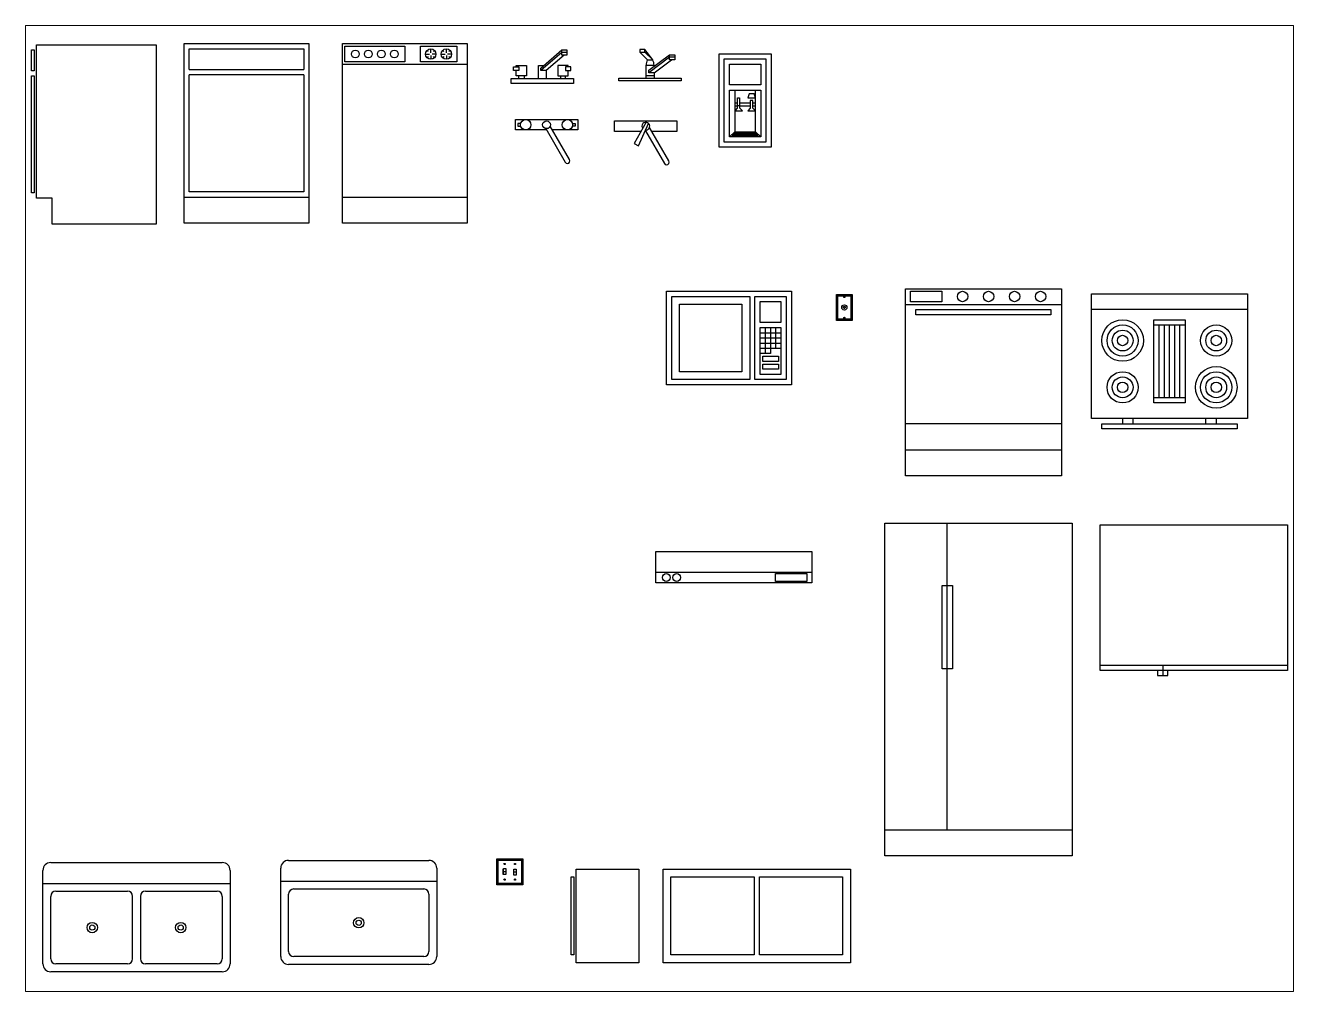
# Paper-space layout 'Layout1' of a CAD drawing. Header units: inches. Extents: x 1.05 to 9.45, y 0.8 to 7.2.
# The model-space entities are those that its viewports show. They can reach past a viewport. Long polylines and large blocks are cut down to what shows.
import ezdxf

# ---------------------------------------------------------------- set-up
doc = ezdxf.new("R2010")
doc.units = ezdxf.units.IN
doc.header["$MEASUREMENT"] = 0

# ---------------------------------------------------------------- blocks, each defined once
blk = doc.blocks.new('Base Cabinet 1 Door - side')
for p, q in [((-24, 33.5), (-23.5, 33.5)), ((-24, 29.5), (-24, 33.5)), ((-23.5, 33.5), (-23.5, 29.5)), ((-23.5, 29.5), (-24, 29.5)), ((-24, 6), (-24, 28.5)), ((-24, 28.5), (-23.5, 28.5)), ((-23.5, 28.5), (-23.5, 6)), ((-23.5, 6), (-24, 6)), ((-20, 5), (-23, 5)), ((-20, 0), (-20, 5))]:
    blk.add_line(p, q)
blk.add_lwpolyline([(-23, 5), (-23, 34.5), (0, 34.5), (0, 0), (-20, 0)])
blk = doc.blocks.new('Base Cabinet 1 Door - 24 in front')
for p, q in [((0, 0), (0, 34.5)), ((0, 34.5), (24, 34.5)), ((24, 34.5), (24, 0)), ((1, 29.5), (1, 33.5)), ((1, 33.5), (23, 33.5)), ((23, 33.5), (23, 29.5)), ((1, 29.5), (23, 29.5)), ((23, 28.5), (1, 28.5)), ((1, 6), (1, 28.5)), ((23, 28.5), (23, 6)), ((0, 5), (24, 5)), ((23, 6), (1, 6)), ((24, 0), (0, 0))]:
    blk.add_line(p, q)
blk = doc.blocks.new('Dishwasher')
for p, q in [((16, 32.5), (16.75, 32.5)), ((16.5, 32), (16.2942, 31.7942)), ((16.3156, 33.1843), (16.5, 33)), ((17, 32.75), (17, 33.5)), ((17, 32.25), (17, 31.5)), ((18, 32.5), (17.25, 32.5)), ((17.5, 33), (17.6938, 33.1938)), ((17.7061, 31.7939), (17.5, 32)), ((19, 32.5), (19.75, 32.5)), ((19.5, 32), (19.2942, 31.7942)), ((19.3156, 33.1843), (19.5, 33)), ((20, 32.75), (20, 33.5)), ((20, 32.25), (20, 31.5)), ((21, 32.5), (20.25, 32.5)), ((20.5, 33), (20.6938, 33.1938)), ((20.7061, 31.7939), (20.5, 32)), ((24, 30.5), (0, 30.5)), ((0, 5), (24, 5))]:
    blk.add_line(p, q)
for points in [[(0, 0), (0, 34.5), (24, 34.5), (24, 0)], [(0.5, 31), (0.5, 34), (12, 34), (12, 31)], [(15, 31), (15, 34), (22, 34), (22, 31)]]:
    blk.add_lwpolyline(points, close=True)
for centre, radius in [((2.5, 32.5), 0.75), ((5, 32.5), 0.75), ((7.5, 32.5), 0.75), ((10, 32.5), 0.75), ((17, 32.5), 1), ((20, 32.5), 1)]:
    blk.add_circle(centre, radius)
blk = doc.blocks.new('Faucet - kit sink front')
for p, q in [((-0.25, 3), (3.75, 6.5)), ((3.75, 6), (-0.25, 2.5)), ((4.1921, 5.5041), (0.75, 2.5)), ((3.75, 6), (3.75, 6.5)), ((3.75, 6.5), (4.75, 6.5)), ((3.75, 5.5), (3.75, 6)), ((4.75, 6), (3.75, 6)), ((4.75, 5.5), (3.75, 5.5)), ((4.75, 6.5), (4.75, 6)), ((4.75, 6), (4.75, 5.5)), ((-0.75, 3.5), (0.3192, 3.5)), ((-0.75, 1), (-0.75, 3.5)), ((-0.25, 2.5), (-0.25, 3)), ((0.75, 2.5), (-0.25, 2.5)), ((0.75, 2.5), (0.75, 1)), ((-4.5, 1), (-4.5, 1.5)), ((-3.5, 1.5), (-3.5, 1)), ((3.5, 1.5), (3.5, 1)), ((4.5, 1), (4.5, 1.5))]:
    blk.add_line(p, q)
for points in [[(-5.5, 2.5), (-5.5, 3.25), (-4.5, 3.25), (-4.5, 2.5)], [(5.5, 2.5), (5.5, 3.25), (4.5, 3.25), (4.5, 2.5)], [(-6, 0), (-6, 1), (6, 1), (6, 0)]]:
    blk.add_lwpolyline(points, close=True)
for points in [[(-5, 3.2513), (-5, 3.5), (-3, 3.5), (-3, 1.5), (-5, 1.5), (-5, 2.5)], [(5, 3.2513), (5, 3.5), (3, 3.5), (3, 1.5), (5, 1.5), (5, 2.5)]]:
    blk.add_lwpolyline(points)
blk = doc.blocks.new('Faucet - kit sink top')
for p, q in [((-5.5, -0.75), (-5.5, -1.25)), ((-4.94278, -0.75), (-5.5, -0.75)), ((-5.5, -1.25), (-4.94278, -1.25)), ((-0.14775, -1.7441), (3.56698, -8.1782)), ((4.43301, -7.6782), (0.71828, -1.2441)), ((4.94278, -0.75), (5.5, -0.75)), ((5.5, -1.25), (4.94278, -1.25)), ((5.5, -0.75), (5.5, -1.25))]:
    blk.add_line(p, q)
blk.add_lwpolyline([(-0.00587, -2), (-6, -2), (-6, 0), (6, 0), (6, -2), (1.15195, -2)])
for centre, radius in [((-4, -1), 1), ((4, -1), 1), ((0, -1), 0.75)]:
    blk.add_circle(centre, radius)
blk.add_arc((4, -7.9282), 0.5, 210, 30)
blk = doc.blocks.new('Faucet - single handle front')
for p, q in [((-2, 6), (-2, 5.5)), ((-1, 6), (-2, 6)), ((-0.5, 4), (-2, 5.5)), ((-2, 5.5), (-1, 5.5)), ((-1, 5.5), (-1, 6)), ((0.5, 4), (-1, 6)), ((-1, 5.5), (0.5, 4)), ((-0.25, 2), (3.75, 5)), ((3.75, 4.5), (3.75, 5)), ((3.75, 5), (4.75, 5)), ((4.75, 5), (4.75, 4.5)), ((-0.75, 3), (0.75, 3)), ((-0.75, 0.5), (-0.75, 3)), ((-0.5, 4), (0.5, 4)), ((3.75, 4.5), (-0.25, 1.5)), ((0.75, 1.5), (4.08742, 4.003)), ((0.75, 3), (0.75, 2.7386)), ((3.75, 4), (3.75, 4.5)), ((4.75, 4.5), (3.75, 4.5)), ((4.75, 4), (3.75, 4)), ((4.75, 4.5), (4.75, 4)), ((-0.75, 1), (0.75, 1)), ((-0.25, 1.5), (-0.25, 2)), ((0.75, 1.5), (-0.25, 1.5)), ((0.75, 1.5), (0.75, 0.5))]:
    blk.add_line(p, q)
blk.add_lwpolyline([(-6, 0), (-6, 0.5), (6, 0.5), (6, 0)], close=True)
for centre, start, end in [((1.25426, 3.0302), 151.0646, 180.8629), ((-1.25426, 3.0302), 359.1371, 28.93536)]:
    blk.add_arc(centre, 2.00448, start, end)
blk = doc.blocks.new('Faucet - single handle top')
for p, q in [((0.08, -0.26), (-2.26, -4.34)), ((-1.37, -4.79), (0.55, -0.5)), ((-0.06, -1.9), (3.57, -8.18)), ((4.43, -7.68), (0.72, -1.24)), ((-2.26, -4.34), (-1.37, -4.79))]:
    blk.add_line(p, q)
for points in [[(-0.92, -2), (-6, -2), (-6, 0), (6, 0), (6, -2), (1.16, -2)], [(-0.01, -2), (-0.12, -2)]]:
    blk.add_lwpolyline(points)
for centre, radius, start, end in [((0, -1), 0.75, 269.2246, 216.2304), ((4, -7.93), 0.5, 210, 30)]:
    blk.add_arc(centre, radius, start, end)
blk = doc.blocks.new('Ice and Water')
for p, q in [((3, 11), (3, 3)), ((5.75, 10.25), (5.5, 9.5)), ((6.75, 10.25), (5.75, 10.25)), ((7, 9.5), (6.75, 10.25)), ((7, 3), (7, 11)), ((3.5, 8.5), (3, 8.5)), ((3, 8), (3.5, 8)), ((3.5, 7.5), (3, 7)), ((3.5636, 9), (3.5, 9)), ((3.5, 9), (3.5, 7.5)), ((4, 9), (3.9416, 9)), ((4, 7.5), (4, 9)), ((6, 8.5), (4, 8.5)), ((4, 8), (6, 8)), ((4.5, 7), (4, 7.5)), ((5.5, 9.5), (7, 9.5)), ((6, 7.5), (5.5, 7)), ((6.5, 9), (6, 9)), ((6, 9), (6, 7.5)), ((6.5, 7.5), (6.5, 9)), ((7, 8.5), (6.5, 8.5)), ((6.5, 8), (7, 8)), ((7, 7), (6.5, 7.5)), ((3, 7), (4.5, 7)), ((5.5, 7), (7, 7)), ((2, 2), (3, 3)), ((3, 2.75), (2.5, 2.25)), ((2.6895, 2.44), (7.3095, 2.44)), ((2.7009, 2.45), (7.2999, 2.45)), ((2.7114, 2.46), (7.2914, 2.46)), ((2.7218, 2.47), (7.2797, 2.47)), ((2.7301, 2.48), (7.2701, 2.48)), ((2.7426, 2.49), (7.2605, 2.49)), ((2.7509, 2.5), (7.2509, 2.5)), ((2.7623, 2.51), (7.2413, 2.51)), ((2.7707, 2.52), (7.2296, 2.52)), ((2.7821, 2.53), (7.221, 2.53)), ((2.7904, 2.54), (7.2104, 2.54)), ((2.8019, 2.55), (7.1997, 2.55)), ((2.8112, 2.56), (7.1901, 2.56)), ((2.8227, 2.57), (7.1805, 2.57)), ((2.8321, 2.58), (7.1699, 2.58)), ((2.8425, 2.59), (7.1603, 2.59)), ((2.8518, 2.6), (7.1498, 2.6)), ((2.8604, 2.61), (7.1399, 2.61)), ((2.8701, 2.62), (7.13, 2.62)), ((2.8797, 2.63), (7.1202, 2.63)), ((2.8915, 2.64), (7.1098, 2.64)), ((2.9001, 2.65), (7.1004, 2.65)), ((2.9108, 2.66), (7.0905, 2.66)), ((2.9205, 2.67), (7.0806, 2.67)), ((2.9312, 2.68), (7.0703, 2.68)), ((2.9387, 2.69), (7.0599, 2.69)), ((2.9505, 2.7), (7.05, 2.7)), ((2.9602, 2.71), (7.0401, 2.71)), ((2.9709, 2.72), (7.0302, 2.72)), ((2.9817, 2.73), (7.0204, 2.73)), ((2.9902, 2.74), (7.01, 2.74)), ((3, 3), (7, 3)), ((7, 2.75), (3, 2.75)), ((7, 3), (8, 2)), ((7.5, 2.25), (7, 2.75)), ((2.5, 2.25), (7.5, 2.25)), ((2.5095, 2.26), (7.4908, 2.26)), ((2.5199, 2.27), (7.4812, 2.27)), ((2.5293, 2.28), (7.4705, 2.28)), ((2.5407, 2.29), (7.4609, 2.29)), ((2.5501, 2.3), (7.4524, 2.3)), ((2.5615, 2.31), (7.4417, 2.31)), ((2.5698, 2.32), (7.4311, 2.32)), ((2.5813, 2.33), (7.4215, 2.33)), ((2.5896, 2.34), (7.4119, 2.34)), ((2.6011, 2.35), (7.4002, 2.35)), ((2.6094, 2.36), (7.3916, 2.36)), ((2.6219, 2.37), (7.381, 2.37)), ((2.6302, 2.38), (7.3703, 2.38)), ((2.6406, 2.39), (7.3607, 2.39)), ((2.65, 2.4), (7.3501, 2.4)), ((2.6604, 2.41), (7.3405, 2.41)), ((2.6708, 2.42), (7.3309, 2.42)), ((2.6812, 2.43), (7.3213, 2.43))]:
    blk.add_line(p, q)
for points in [[(0, 0), (0, 18), (10, 18), (10, 0)], [(1, 1), (1, 17), (9, 17), (9, 1)], [(2, 12), (2, 16), (8, 16), (8, 12)], [(2, 2), (2, 11), (8, 11), (8, 2)], [(3.5625, 8), (3.5625, 9.5), (3.9375, 9.5), (3.9375, 8)]]:
    blk.add_lwpolyline(points, close=True)
blk = doc.blocks.new('Microwave')
for p, q in [((18, 10), (22, 10)), ((19, 7), (19, 11)), ((20, 11), (20, 7)), ((21, 7), (21, 11)), ((22, 9), (18, 9)), ((18, 8), (22, 8)), ((22, 7), (18, 7)), ((20, 6), (18, 6)), ((19, 6), (19, 7)), ((20, 7), (20, 6))]:
    blk.add_line(p, q)
for points in [[(0, 0), (0, 18), (24, 18), (24, 0)], [(1, 1), (1, 17), (16, 17), (16, 1)], [(2.5, 2.5), (2.5, 15.5), (14.5, 15.5), (14.5, 2.5)], [(17, 1), (17, 17), (23, 17), (23, 1)], [(18, 12), (18, 16), (22, 16), (22, 12)], [(18, 2), (18, 11), (22, 11), (22, 2)], [(18.5, 4.5), (18.5, 5.5), (21.5, 5.5), (21.5, 4.5)], [(18.5, 3), (18.5, 4), (21.5, 4), (21.5, 3)]]:
    blk.add_lwpolyline(points, close=True)
blk = doc.blocks.new('Phone Jack')
for p, q in [((-1.25, 4.75), (-1.5, 5)), ((1.25, 4.75), (1.5, 5)), ((-1.25, 4.75), (1.25, 4.75)), ((-1.25, 0.25), (-1.25, 4.75)), ((-0.125, 4.5), (0.125, 4.5)), ((1.25, 4.75), (1.25, 0.25)), ((-1.25, 0.25), (-1.5, 0)), ((1.25, 0.25), (-1.25, 0.25)), ((-0.1269, 2.4158), (-0.1894, 2.4158)), ((-0.1269, 2.3845), (-0.1269, 2.4158)), ((-0.0957, 2.3845), (-0.1269, 2.3845)), ((-0.125, 0.5), (0.125, 0.5)), ((-0.0957, 2.3533), (-0.0957, 2.3845)), ((-0.0644, 2.3533), (-0.0957, 2.3533)), ((-0.0644, 2.2908), (-0.0644, 2.3533)), ((0.0606, 2.3533), (0.0918, 2.3533)), ((0.0606, 2.3533), (0.0606, 2.2908)), ((0.0918, 2.3845), (0.1231, 2.3845)), ((0.0918, 2.3533), (0.0918, 2.3845)), ((0.1231, 2.4158), (0.1856, 2.4158)), ((0.1231, 2.3845), (0.1231, 2.4158)), ((1.25, 0.25), (1.5, 0))]:
    blk.add_line(p, q)
blk.add_lwpolyline([(-1.5, 0), (-1.5, 5), (1.5, 5), (1.5, 0)], close=True)
for points in [[(-0.1894, 2.4158), (-0.1894, 2.6658), (0.1856, 2.6658), (0.1856, 2.4158)], [(0.0606, 2.2908), (-0.0644, 2.2908)]]:
    blk.add_lwpolyline(points)
for centre, radius in [((0, 2.5), 0.5), ((0, 4.5), 0.125), ((0, 0.5), 0.125)]:
    blk.add_circle(centre, radius)
blk = doc.blocks.new('Range-Oven - 30 in front')
for p, q in [((0, 33.00005), (30, 33.00005)), ((30, 10), (0, 10)), ((0, 5), (30, 5))]:
    blk.add_line(p, q)
for points in [[(0, 0), (0, 36.00005), (30, 36.00005), (30, 0)], [(1, 33.50005), (1, 35.50005), (7, 35.50005), (7, 33.50005)], [(2, 31.00005), (2, 32.00005), (28, 32.00005), (28, 31.00005)]]:
    blk.add_lwpolyline(points, close=True)
for centre in [(11, 34.50005), (16, 34.50005), (21, 34.50005), (26, 34.50005)]:
    blk.add_circle(centre, 1)
blk = doc.blocks.new('Range-Oven - 30 in top')
for p, q in [((0, -3), (30, -3)), ((12, -6), (18, -6)), ((13, -20), (13, -6)), ((14, -6), (14, -20)), ((15, -20), (15, -6)), ((16, -6), (16, -20)), ((17, -20), (17, -6)), ((18, -20), (12, -20)), ((6, -24), (6, -25)), ((8, -25), (8, -24)), ((22, -25), (22, -24)), ((24, -24), (24, -25))]:
    blk.add_line(p, q)
for points in [[(0, -24), (0, 0), (30, 0), (30, -24)], [(12, -21), (12, -5), (18, -5), (18, -21)], [(2, -26), (2, -25), (28, -25), (28, -26)]]:
    blk.add_lwpolyline(points, close=True)
for centre, radius in [((6, -9), 4), ((6, -9), 3), ((6, -9), 2), ((24, -9), 3), ((24, -9), 2), ((6, -9), 1), ((24, -9), 1), ((24, -18), 4), ((6, -18), 3), ((6, -18), 2), ((6, -18), 1), ((24, -18), 3), ((24, -18), 2), ((24, -18), 1)]:
    blk.add_circle(centre, radius)
blk = doc.blocks.new('Range Hood - 30 in front')
blk.add_line((0, -4), (30.0001, -4))
for points in [[(0, -6), (0, 0), (30.0001, 0), (30.0001, -6)], [(23, -5.75), (23, -4.25), (29, -4.25), (29, -5.75)]]:
    blk.add_lwpolyline(points, close=True)
for centre in [(2, -5), (4, -5)]:
    blk.add_circle(centre, 0.75)
blk = doc.blocks.new('Refrigerator-2 door - 36 in front')
for p, q in [((12, 5), (12, 64)), ((0, 5), (36, 5))]:
    blk.add_line(p, q)
for points in [[(0, 0), (0, 64), (36, 64), (36, 0)], [(11, 36), (11, 52), (13, 52), (13, 36)]]:
    blk.add_lwpolyline(points, close=True)
blk = doc.blocks.new('Refrigerator-2 door - 36 in top')
for p, q in [((0, -26.999999), (36, -26.999999)), ((11, -27.999999), (11, -28.999999)), ((11, -28.999999), (13, -28.999999)), ((12, -26.999999), (12, -28.999999)), ((13, -28.999999), (13, -27.999999))]:
    blk.add_line(p, q)
blk.add_lwpolyline([(0, -27.999999), (0, 0), (36, 0), (36, -27.999999)], close=True)
blk = doc.blocks.new('Sink-double - 36 in top')
for p, q in [((-18, -4), (18, -4)), ((-0.75, -18.5), (-0.75, -6.5)), ((0.75, -6.5), (0.75, -18.5))]:
    blk.add_line(p, q)
for points in [[(-16.5, 0), (16.5, 0)], [(-18, -19.5), (-18, -1.5)], [(18, -1.5), (18, -19.5)], [(-16.5, -18.5), (-16.5, -6.5)], [(-15.5, -5.5), (-1.75, -5.5)], [(1.75, -5.5), (15.5, -5.5)], [(16.5, -6.5), (16.5, -18.5)], [(-1.75, -19.5), (-15.5, -19.5)], [(15.5, -19.5), (1.75, -19.5)], [(16.5, -21), (-16.5, -21)]]:
    blk.add_lwpolyline(points)
for centre, radius in [((-8.5, -12.5), 1), ((-8.5, -12.5), 0.5), ((8.5, -12.5), 1), ((8.5, -12.5), 0.5)]:
    blk.add_circle(centre, radius)
for centre, radius, start, end in [((-16.5, -1.5), 1.5, 90, 180), ((16.5, -1.5), 1.5, 0, 90), ((-15.5, -6.5), 1, 90, 180), ((-1.75, -6.5), 1, 0, 90), ((1.75, -6.5), 1, 90, 180), ((15.5, -6.5), 1, 0, 90), ((-16.5, -19.5), 1.5, 180, 270), ((-15.5, -18.5), 1, 180, 270), ((-1.75, -18.5), 1, 270, 0), ((1.75, -18.5), 1, 180, 270), ((15.5, -18.5), 1, 270, 0), ((16.5, -19.5), 1.5, 270, 0)]:
    blk.add_arc(centre, radius, start, end)
blk = doc.blocks.new('Sink-single - 30 in top')
blk.add_line((-15, -3.999996), (15, -3.999996))
for points in [[(-13.5, 0), (13.5, 0)], [(-15, -18.499996), (-15, -1.5)], [(15, -1.5), (15, -18.499996)], [(-13.5, -17.499996), (-13.5, -6.499996)], [(-12.5, -5.499996), (12.5, -5.499996)], [(13.5, -6.499996), (13.5, -17.499996)], [(12.5, -18.499996), (-12.5, -18.499996)], [(13.5, -19.999996), (-13.5, -19.999996)]]:
    blk.add_lwpolyline(points)
for radius in [1, 0.5]:
    blk.add_circle((0, -11.999996), radius)
for centre, radius, start, end in [((-13.5, -1.5), 1.5, 90, 180), ((13.5, -1.5), 1.5, 0, 90), ((-12.5, -6.499996), 1, 90, 180), ((12.5, -6.499996), 1, 0, 90), ((-13.5, -18.499996), 1.5, 180, 270), ((-12.5, -17.499996), 1, 180, 270), ((12.5, -17.499996), 1, 270, 0), ((13.5, -18.499996), 1.5, 270, 0)]:
    blk.add_arc(centre, radius, start, end)
blk = doc.blocks.new('Light Switch - Dual')
for p, q in [((-2.25, 4.75), (-2.5, 5)), ((2.25, 4.75), (2.5, 5)), ((-2.25, 4.75), (2.25, 4.75)), ((-2.25, 0.25), (-2.25, 4.75)), ((-0.7854, 2.5), (-1.2183, 2.5)), ((-0.875, 4), (-1.125, 4)), ((0.7854, 2.5), (1.2182, 2.5)), ((0.875, 4), (1.125, 4)), ((2.25, 4.75), (2.25, 0.25)), ((-2.25, 0.25), (-2.5, 0)), ((2.25, 0.25), (-2.25, 0.25)), ((-0.875, 1), (-1.125, 1)), ((0.875, 1), (1.125, 1)), ((2.25, 0.25), (2.5, 0))]:
    blk.add_line(p, q)
for points in [[(-2.5, 0), (-2.5, 5), (2.5, 5), (2.5, 0)], [(-0.78, 3.125), (-0.78, 2), (-1.22, 2), (-1.22, 3.125)], [(0.78, 1.875), (0.78, 3), (1.22, 3), (1.22, 1.875)]]:
    blk.add_lwpolyline(points, close=True)
for points in [[(-0.7818, 3), (-0.75, 3), (-0.75, 2), (-1.25, 2), (-1.25, 3), (-1.2219, 3)], [(0.7817, 2), (0.75, 2), (0.75, 3), (1.25, 3), (1.25, 2), (1.2219, 2)]]:
    blk.add_lwpolyline(points)
for centre in [(-1, 4), (1, 4), (-1, 1), (1, 1)]:
    blk.add_circle(centre, 0.125)
blk = doc.blocks.new('Wall Cabinet - 18 x 12 in side')
for points in [[(-12, -18), (-12, 0), (0, 0), (0, -18)], [(-13, -16.5), (-13, -1.5), (-12.5, -1.5), (-12.5, -16.5)]]:
    blk.add_lwpolyline(points, close=True)
blk = doc.blocks.new('Wall Cabinet - 18 x 36 in front')
for p, q in [((17.5, -1.5), (17.5, -16.5)), ((18.5, -16.5), (18.5, -1.5))]:
    blk.add_line(p, q)
blk.add_lwpolyline([(0, -18), (0, 0), (36, 0), (36, -18)], close=True)
for points in [[(17.5, -16.5), (1.5, -16.5), (1.5, -1.5), (17.5, -1.5)], [(18.5, -1.5), (34.5, -1.5), (34.5, -16.5), (18.5, -16.5)]]:
    blk.add_lwpolyline(points)

msp = doc.modelspace()

# ---------------------------------------------------------------- linework, layer by layer
msp.add_circle((63.66, 77.76), 269.9)

# ---------------------------------------------------------------- block references
for name, p in [('Base Cabinet 1 Door - side', (24.33, 144.83)), ('Base Cabinet 1 Door - 24 in front', (29.68, 145.04)), ('Dishwasher', (60.11, 145.04)), ('Faucet - kit sink front', (98.55, 171.85)), ('Faucet - single handle front', (119.29, 172.41)), ('Ice and Water', (132.56, 159.61)), ('Faucet - kit sink top', (99.38, 164.94)), ('Faucet - single handle top', (118.46, 164.67)), ('Microwave', (122.45, 113.93)), ('Range-Oven - 30 in front', (168.37, 96.41)), ('Phone Jack', (156.64, 126.32)), ('Range-Oven - 30 in top', (204.15, 131.45)), ('Refrigerator-2 door - 36 in front', (164.42, 23.35)), ('Refrigerator-2 door - 36 in top', (205.86, 87.01)), ('Range Hood - 30 in front', (120.41, 81.88)), ('Sink-double - 36 in top', (20.53, 22.07)), ('Sink-single - 30 in top', (63.26, 22.49)), ('Light Switch - Dual', (92.31, 17.79)), ('Wall Cabinet - 18 x 12 in side', (117.1, 20.79)), ('Wall Cabinet - 18 x 36 in front', (121.8, 20.79))]:
    msp.add_blockref(name, p)

psp = doc.layouts.get("Layout1")

# ---------------------------------------------------------------- viewports
at = {"layer": '0'}
psp.add_viewport(center=(5.25, 4), size=(8.4, 6.4), view_center_point=(121.0962, 90.1498), view_height=185.809266, dxfattribs=at)

doc.saveas('drawing.dxf')
